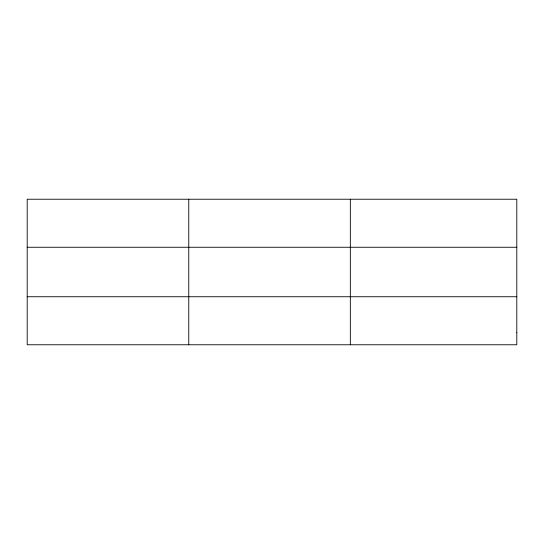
<?xml version="1.0" encoding="UTF-8"?>
<svg xmlns="http://www.w3.org/2000/svg" width="544" height="544" viewBox="0 0 544 544"><rect width="100%" height="100%" fill="white"/><g stroke="black" fill="none" stroke-linecap="round" stroke-linejoin="round"><path stroke-width="0.82" d="M188.768 344.767L188.768 199.233M350.336 344.767L350.336 199.233M27.2 247.262L516.8 247.262M27.2 296.738L516.8 296.738M516.8 332.758L516.8 344.767L27.2 344.767L27.2 199.233L516.8 199.233L516.8 332.758"/></g></svg>
